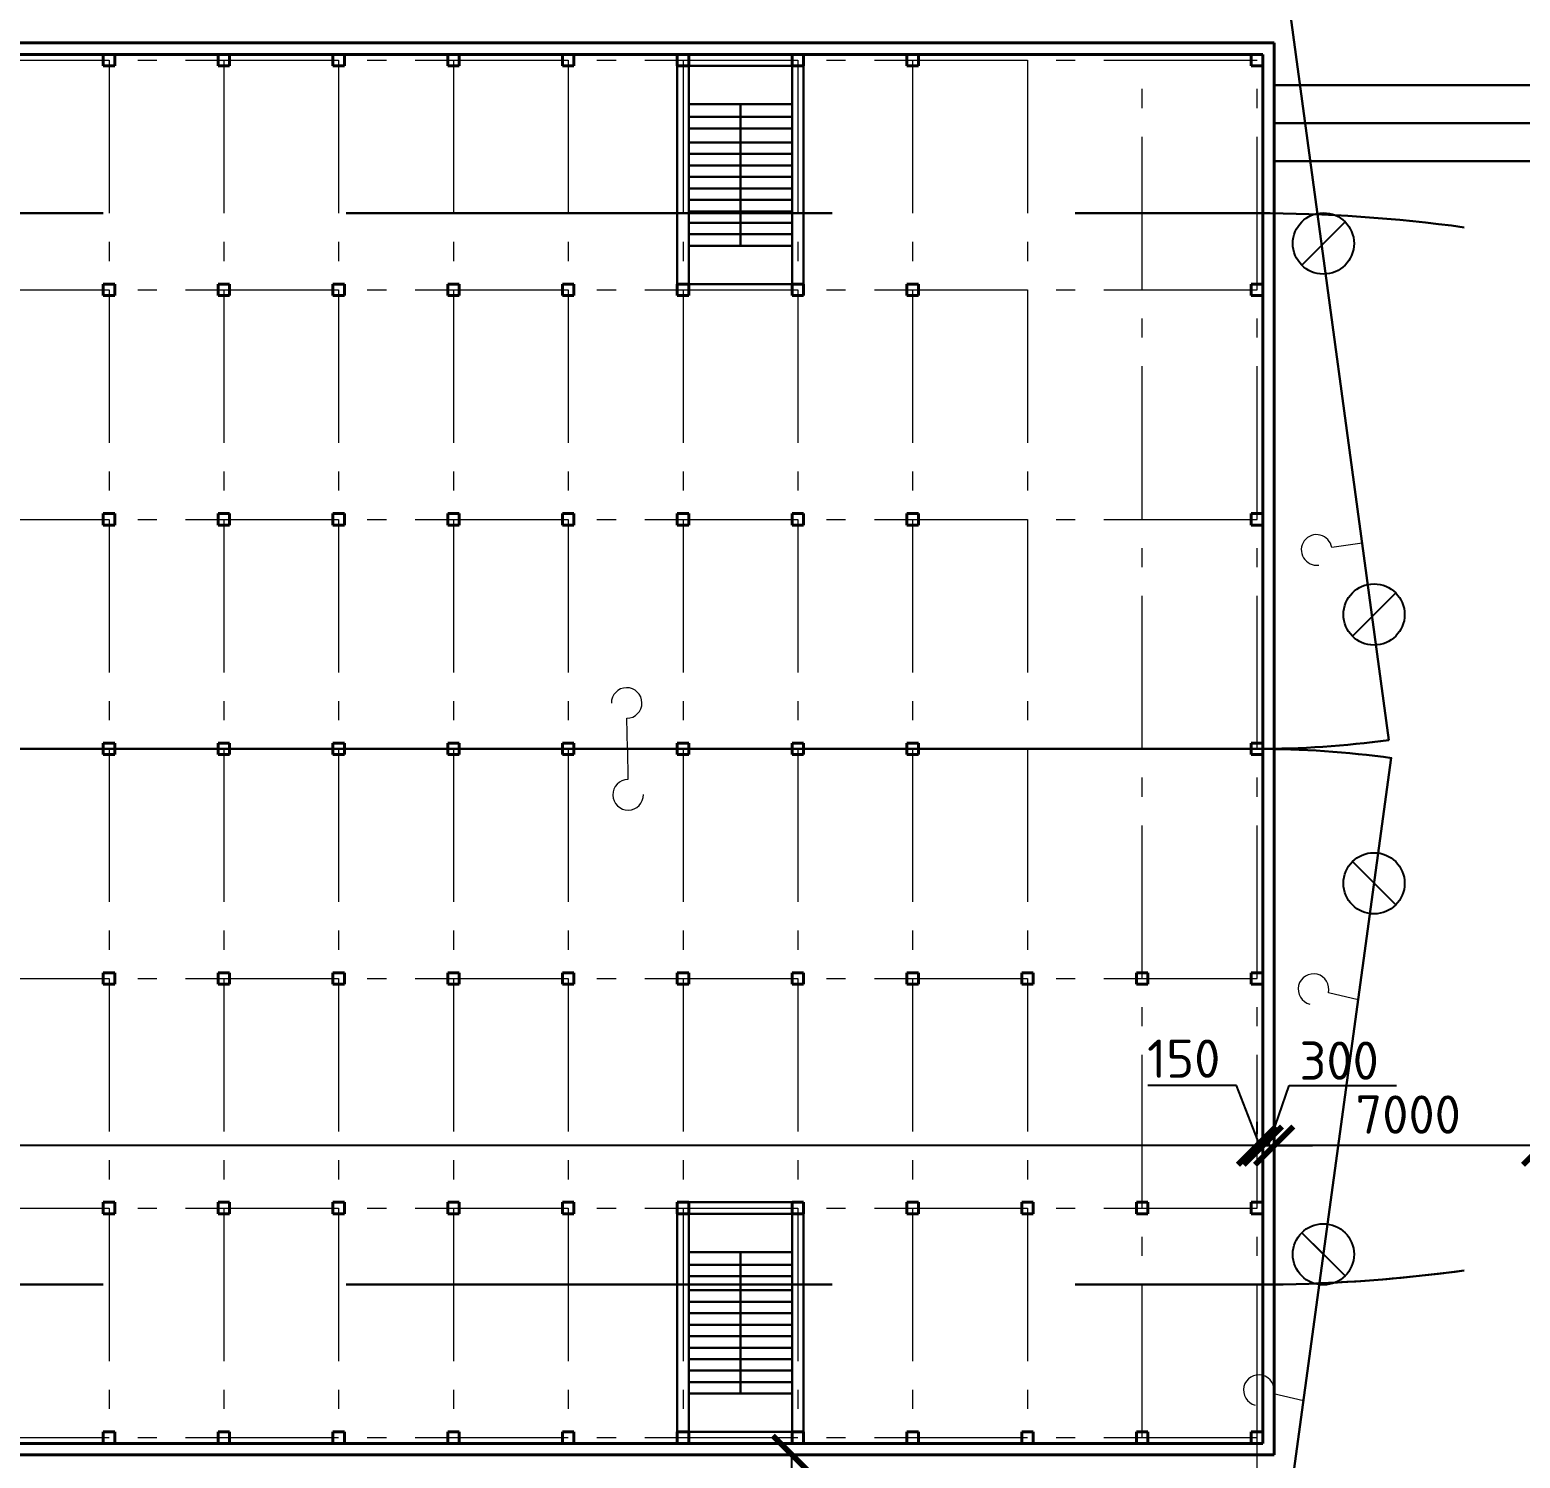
# Model space of a CAD drawing. Header units: millimetres. Extents: x -782 to 10910, y 3841 to 13237.
# Drawn here: x 7247.3 to 7325.2, y 7395 to 7469.6 of the extents above; entities that cross this region are included whole.
import ezdxf

# ---------------------------------------------------------------- set-up
doc = ezdxf.new("R2010")
doc.units = ezdxf.units.MM
for name, pattern in [('CENTER2', [28.575, 19.05, -3.175, 3.175, -3.175]), ('GOST2.303 6', [12, 8, -1.5, 1, -1.5]), ('штриховая2', [9.525, 6.35, -3.175])]:
    doc.linetypes.add(name, pattern=pattern)
doc.styles.add('2.5', font='isocpeur.ttf', dxfattribs={"height": 2})
doc.dimstyles.new('М500 стройгенп', dxfattribs={"dimtxt": 2, "dimasz": 2, "dimexe": 1.25, "dimexo": 0.625, "dimtad": 1, "dimlfac": 500, "dimtxsty": '2.5', "dimblk": 'ARCHTICK', "dimcen": 2.5, "dimadec": 0, "dimazin": 0, "dimtfac": 1, "dimtmove": 0, "dimatfit": 3, "dimfxl": 1, "dimarcsym": 0})
pattern_1 = [(50, (7700.4316, 2863.231), (4.5546167, -0.398477), [0.47625, -5.23875]), (355, (7700.4316, 2863.231), (-0.8810855, 4.776421), [0.381, -4.1910146]), (100.45144, (7700.811, 2863.198), (3.673531, 4.377944), [0.40475, -4.452256]), (46.1842, (7700.4316, 2864.501), (6.776976, -1.051058), [0.714375, -7.858125]), (96.63556, (7700.9964, 2864.4134), (5.935103, 6.185653), [0.607126, -6.67839]), (351.18415, (7700.4316, 2864.501), (5.935103, 6.185653), [0.571499, -6.286493]), (21, (7701.0666, 2864.1835), (3.7903598, -2.55663), [0.47625, -5.23875]), (326, (7701.0666, 2864.1835), (1.5450507, 4.604699), [0.381, -4.191]), (71.45144, (7701.3825, 2863.9704), (5.3354105, 2.0480692), [0.40475, -4.4522484]), (37.5, (7700.4316, 2863.231), (0.0772151, 2.11387597), [0, -4.1402, 0, -4.2545, 0, -4.206875]), (7.5, (7700.4316, 2863.231), (1.6704916, 2.5045144), [0, -2.4257, 0, -4.04495, 0, -1.603375]), (327.5, (7699.0156, 2863.231), (3.3897649, -0.1432186), [0, -1.5875, 0, -4.953, 0, -6.57225]), (317.5, (7698.3806, 2863.231), (3.7032295, 0.6356623), [0, -2.06375, 0, -3.2893, 0, -4.66725])]

# ---------------------------------------------------------------- blocks, each defined once
blk = doc.blocks.new('_ArchTick')
at = {"color": 0, "linetype": 'ByBlock', "const_width": 0.15}
blk.add_lwpolyline([(-0.5, -0.5), (0.5, 0.5)], dxfattribs=at)
blk = doc.blocks.new('*D297')
at = {"color": 0, "lineweight": -2, "transparency": 16777216}
for p, q in [((7312.386, 7411.925), (7312.386, 7412.55)), ((7326.386, 7411.925), (7326.386, 7412.55)), ((7326.386, 7411.3), (7312.386, 7411.3))]:
    blk.add_line(p, q, dxfattribs=at)
at = {"layer": 'Defpoints', "color": 0, "lineweight": 25, "transparency": 16777216}
for p in [(7312.386, 7411.3), (7312.386, 7411.3), (7326.386, 7411.3)]:
    blk.add_point(p, dxfattribs=at)
at = {"color": 0, "lineweight": -2, "transparency": 16777216, "xscale": 2, "yscale": 2, "zscale": 2, "rotation": 180}
blk.add_blockref('_ArchTick', (7312.386, 7411.3), dxfattribs=at)
at = {"color": 0, "lineweight": -2, "transparency": 16777216, "xscale": 2, "yscale": 2, "zscale": 2}
blk.add_blockref('_ArchTick', (7326.386, 7411.3), dxfattribs=at)
at = {"color": 0, "lineweight": 20, "transparency": 16777216, "insert": (7319.386, 7412.925), "char_height": 2, "attachment_point": 5, "style": '2.5'}
blk.add_mtext('7000', dxfattribs=at)
blk = doc.blocks.new('*D298')
at = {"color": 0, "lineweight": -2, "transparency": 16777216}
for p, q in [((7111.486, 7411.925), (7111.486, 7412.55)), ((7311.486, 7411.925), (7311.486, 7412.55)), ((7311.486, 7411.3), (7111.486, 7411.3))]:
    blk.add_line(p, q, dxfattribs=at)
at = {"layer": 'Defpoints', "color": 0, "lineweight": 25, "transparency": 16777216}
for p in [(7111.486, 7411.3), (7111.486, 7411.3), (7311.486, 7411.3)]:
    blk.add_point(p, dxfattribs=at)
at = {"color": 0, "lineweight": -2, "transparency": 16777216, "xscale": 2, "yscale": 2, "zscale": 2, "rotation": 180}
blk.add_blockref('_ArchTick', (7111.486, 7411.3), dxfattribs=at)
at = {"color": 0, "lineweight": -2, "transparency": 16777216, "xscale": 2, "yscale": 2, "zscale": 2}
blk.add_blockref('_ArchTick', (7311.486, 7411.3), dxfattribs=at)
at = {"color": 0, "lineweight": 20, "transparency": 16777216, "insert": (7211.486, 7412.925), "char_height": 2, "attachment_point": 5, "style": '2.5'}
blk.add_mtext('100000', dxfattribs=at)
blk = doc.blocks.new('*D324')
at = {"color": 0, "lineweight": -2, "transparency": 16777216}
for p, q in [((7287.094, 7395.138), (7285.93, 7395.138)), ((7287.18, 7380.038), (7287.18, 7395.138)), ((7287.094, 7380.038), (7285.93, 7380.038))]:
    blk.add_line(p, q, dxfattribs=at)
at = {"layer": 'Defpoints', "color": 0, "lineweight": 25, "transparency": 16777216}
for p in [(7287.18, 7395.138), (7287.719, 7395.138), (7287.719, 7380.038)]:
    blk.add_point(p, dxfattribs=at)
at = {"color": 0, "lineweight": -2, "transparency": 16777216, "xscale": 2, "yscale": 2, "zscale": 2}
for p, rotation in [((7287.18, 7395.138), 90), ((7287.18, 7380.038), 270)]:
    blk.add_blockref('_ArchTick', p, dxfattribs=dict(at, rotation=rotation))
at = {"color": 0, "lineweight": 20, "transparency": 16777216, "insert": (7285.555, 7387.588), "char_height": 2, "attachment_point": 5, "rotation": 90, "style": '2.5'}
blk.add_mtext('7500', dxfattribs=at)
blk = doc.blocks.new('*D347')
at = {"color": 0, "lineweight": -2, "transparency": 16777216}
for p, q in [((7311.486, 7411.914), (7311.486, 7412.55)), ((7311.786, 7411.914), (7311.786, 7412.55)), ((7311.486, 7411.3), (7309.486, 7411.3)), ((7311.786, 7411.3), (7311.486, 7411.3)), ((7311.786, 7411.3), (7313.786, 7411.3))]:
    blk.add_line(p, q, dxfattribs=at)
at = {"layer": 'Defpoints', "color": 0, "lineweight": 25, "transparency": 16777216}
for p in [(7311.486, 7411.3), (7311.486, 7411.289), (7311.786, 7411.289)]:
    blk.add_point(p, dxfattribs=at)
at = {"color": 0, "lineweight": -2, "transparency": 16777216, "xscale": 2, "yscale": 2, "zscale": 2}
blk.add_blockref('_ArchTick', (7311.486, 7411.3), dxfattribs=at)
at = {"color": 0, "lineweight": -2, "transparency": 16777216, "xscale": 2, "yscale": 2, "zscale": 2, "rotation": 180}
blk.add_blockref('_ArchTick', (7311.786, 7411.3), dxfattribs=at)
at = {"color": 0, "lineweight": 25, "transparency": 16777216, "insert": (7307.655, 7415.848), "char_height": 2, "attachment_point": 5, "style": '2.5'}
blk.add_mtext('150', dxfattribs=at)
blk = doc.blocks.new('*D273')
at = {"color": 0, "lineweight": -2, "transparency": 16777216}
for p, q in [((7311.786, 7411.914), (7311.786, 7412.55)), ((7312.381, 7411.92), (7312.381, 7412.55)), ((7311.786, 7411.3), (7309.786, 7411.3)), ((7312.381, 7411.3), (7311.786, 7411.3)), ((7312.381, 7411.3), (7314.381, 7411.3))]:
    blk.add_line(p, q, dxfattribs=at)
at = {"layer": 'Defpoints', "color": 0, "lineweight": 25, "transparency": 16777216}
for p in [(7311.786, 7411.3), (7311.786, 7411.289), (7312.381, 7411.295)]:
    blk.add_point(p, dxfattribs=at)
at = {"color": 0, "lineweight": -2, "transparency": 16777216, "xscale": 2, "yscale": 2, "zscale": 2}
blk.add_blockref('_ArchTick', (7311.786, 7411.3), dxfattribs=at)
at = {"color": 0, "lineweight": -2, "transparency": 16777216, "xscale": 2, "yscale": 2, "zscale": 2, "rotation": 180}
blk.add_blockref('_ArchTick', (7312.381, 7411.3), dxfattribs=at)
at = {"color": 0, "lineweight": 25, "transparency": 16777216, "insert": (7315.78, 7415.744), "char_height": 2, "attachment_point": 5, "style": '2.5'}
blk.add_mtext('300', dxfattribs=at)

msp = doc.modelspace()

# ---------------------------------------------------------------- hatches: boundary and pattern name
at = {"lineweight": 25}
h = msp.add_hatch(dxfattribs=at)
h.set_pattern_fill('ANSI31', color=256)
h.set_pattern_definition([(45, (7700.4316, 2863.231), (-2.245064, 2.245064), [])])
h.paths.add_polyline_path([(7332.239982, 7327.038405), (7326.703297, 7327.038405), (7326.703297, 7320.038405), (7331.283022, 7320.038405)])
h.paths.add_polyline_path([(7304.592886, 7329.623728), (7304.906338, 7331.922209, -0.033531004), (7302.485539, 7334.038405), (7120.485539, 7334.038405, -0.033546474), (7118.063561, 7331.921309), (7118.37767, 7329.623657, -0.454591532), (7120.194385, 7328.038405), (7302.776693, 7328.038405, -0.454492205)])
h.paths.add_polyline_path([(7330.682975, 7548.284564), (7329.603499, 7548.391863, -0.097320235), (7321.432748, 7544.044975), (7091.688062, 7544.038439), (7090.592876, 7536.027341, -0.071737884), (7097.369484, 7537.038124), (7103.514977, 7537.067842, -0.164269753), (7118.063561, 7532.1555), (7118.37767, 7534.453152, -0.374956444), (7116.994391, 7536.038405, -1), (7120.194385, 7536.038405), (7302.776693, 7536.038405, -1), (7305.976688, 7536.038405, -0.381458001), (7304.557288, 7534.448632), (7304.875257, 7532.10143, -0.164703998), (7319.456102, 7537.038405), (7332.206459, 7537.038405)])
h.paths.add_polyline_path([(7096.734983, 7538.165963, -1), (7097.054983, 7538.165963, -1)], flags=16)
h.paths.add_polyline_path([(7304.557288, 7534.448632, -0.447745786), (7302.776693, 7536.038405), (7120.194385, 7536.038405, -0.454591532), (7118.37767, 7534.453152), (7118.063561, 7532.1555, -0.033546474), (7120.485539, 7530.038405), (7302.515459, 7530.038835, -0.032682346), (7304.875257, 7532.10143)])
h.paths.add_polyline_path([(7232.360334, 7535.440804), (7232.360334, 7542.040804), (7227.560334, 7542.040804), (7227.560334, 7535.440804)], flags=24)
h.paths.add_polyline_path([(7232.360334, 7528.092303), (7232.360334, 7534.692303), (7227.560334, 7534.692303), (7227.560334, 7528.092303)], flags=9)
h.paths.add_polyline_path([(7132.422693, 7528.363405), (7138.622693, 7528.363405), (7138.622693, 7533.163405), (7132.422693, 7533.163405)], flags=9)
at = {"lineweight": 20}
h = msp.add_hatch(dxfattribs=at)
h.set_pattern_fill('AR-CONC', color=256, scale=0.025)
h.set_pattern_definition(pattern_1)
h.paths.add_polyline_path([(7384.078177, 7327.038405), (7332.239982, 7327.038405), (7331.283022, 7320.038405), (7384.078177, 7320.038405)])
edge = h.paths.add_edge_path()
edge.add_line((7332.239982, 7327.038405), (7313.394499, 7327.038405))
edge.add_arc((7313.394499, 7339.038791), 12.000386, 223.86662461, 270, ccw=False)
edge.add_line((7304.742762, 7330.722739), (7304.592886, 7329.623728))
edge.add_arc((7304.376691, 7328.038405), 1.599997, 0, 82.23429528, ccw=False)
edge.add_arc((7304.376691, 7328.038405), 1.599997, -180, 0, ccw=False)
edge.add_line((7302.776693, 7328.038405), (7120.194385, 7328.038405))
edge.add_arc((7118.594388, 7328.038405), 1.599997, -180, 0, ccw=False)
edge.add_arc((7118.594388, 7328.038405), 1.599997, 97.78457087, 180, ccw=False)
edge.add_line((7118.37767, 7329.623657), (7118.227528, 7330.721919))
edge.add_arc((7109.57658, 7339.038791), 12.000386, 270, 316.12794469, ccw=False)
edge.add_line((7109.57658, 7327.038405), (7090.731097, 7327.038405))
edge.add_line((7090.731097, 7327.038405), (7091.688057, 7320.038405))
edge.add_line((7091.688057, 7320.038405), (7331.283022, 7320.038405))
edge.add_line((7331.283022, 7320.038405), (7332.239982, 7327.038405))
edge = h.paths.add_edge_path()
edge.add_arc((7313.394499, 7339.038791), 12.000386, 204.62550124, 223.86662461, ccw=False)
edge.add_line((7302.485539, 7334.038405), (7209.73779, 7334.038405))
edge.add_arc((7208.603897, 7334.431193), 1.199998, 199.10645728, 340.89354272, ccw=False)
edge.add_line((7207.470005, 7334.038405), (7120.485539, 7334.038405))
edge.add_arc((7109.57658, 7339.038791), 12.000386, 316.12794469, 335.37449876, ccw=False)
edge.add_line((7118.227528, 7330.721919), (7118.37767, 7329.623657))
edge.add_arc((7118.594388, 7328.038405), 1.599997, 0, 97.78457087, ccw=False)
edge.add_line((7120.194385, 7328.038405), (7302.776693, 7328.038405))
edge.add_arc((7304.376691, 7328.038405), 1.599997, 82.23429528, 180, ccw=False)
edge.add_line((7304.592886, 7329.623728), (7304.742762, 7330.722739))
edge = h.paths.add_edge_path()
edge.add_line((7331.25819, 7544.038405), (7091.688057, 7544.038405))
edge.add_line((7091.688057, 7544.038405), (7090.731097, 7537.038405))
edge.add_line((7090.731097, 7537.038405), (7109.57658, 7537.038405))
edge.add_arc((7109.57658, 7525.038018), 12.000386, 43.87205531, 90, ccw=False)
edge.add_line((7118.227528, 7533.35489), (7118.37767, 7534.453152))
edge.add_arc((7118.594388, 7536.038405), 1.599997, 180, 262.21542913, ccw=False)
edge.add_arc((7118.594388, 7536.038405), 1.599997, 0, 180, ccw=False)
edge.add_line((7120.194385, 7536.038405), (7302.776693, 7536.038405))
edge.add_arc((7304.376691, 7536.038405), 1.599997, 0, 180, ccw=False)
edge.add_arc((7304.376691, 7536.038405), 1.599997, -83.51900907, 0, ccw=False)
edge.add_line((7304.557288, 7534.448632), (7304.875257, 7532.10143))
edge.add_arc((7364.317017, 7439.347623), 110.1662, 117.53133097, 122.65399107, ccw=False)
edge.add_line((7313.394499, 7537.038405), (7332.206459, 7537.038405))
edge.add_line((7332.206459, 7537.038405), (7331.25819, 7544.038405))
edge = h.paths.add_edge_path()
edge.add_line((7091.688057, 7544.038405), (7082.437162, 7544.038405))
edge.add_line((7082.437162, 7544.038405), (7082.441275, 7536.645836))
edge.add_arc((7085.485539, 7525.038405), 12, 90, 104.69589657, ccw=False)
edge.add_line((7085.485539, 7537.038405), (7090.731097, 7537.038405))
edge.add_line((7090.731097, 7537.038405), (7091.688057, 7544.038405))
edge = h.paths.add_edge_path()
edge.add_line((7304.875257, 7532.10143), (7304.557288, 7534.448632))
edge.add_arc((7304.376691, 7536.038405), 1.599997, 180, 276.48099093, ccw=False)
edge.add_line((7302.776693, 7536.038405), (7120.194385, 7536.038405))
edge.add_arc((7118.594388, 7536.038405), 1.599997, -97.78457087, 0, ccw=False)
edge.add_line((7118.37767, 7534.453152), (7118.227528, 7533.35489))
edge.add_arc((7109.57658, 7525.038018), 12.000386, 24.62550124, 43.87205531, ccw=False)
edge.add_line((7120.485539, 7530.038405), (7205.095409, 7530.038405))
edge.add_arc((7205.681386, 7528.991206), 1.199998, 60.7700888, 119.2299112, ccw=False)
edge.add_line((7206.267363, 7530.038405), (7302.485539, 7530.038405))
edge.add_arc((7304.625807, 7529.974798), 2.141212, 83.30987815, 178.29773268, ccw=False)
h.paths.add_polyline_path([(7206.43408, 7529.323169), (7209.674074, 7529.323169), (7209.674074, 7530.038405), (7206.43408, 7530.038405)])
h.paths.add_polyline_path([(7332.206459, 7537.038405), (7384.078177, 7537.038405), (7384.078177, 7544.038405), (7331.25819, 7544.038405)])
edge = h.paths.add_edge_path()
edge.add_arc((7090.485539, 7520.038405), 24, 109.59180627, 180)
edge.add_line((7066.485539, 7520.038405), (7066.485539, 7344.038405))
edge.add_arc((7090.485539, 7344.038405), 24, 180, 270)
edge.add_line((7090.485539, 7320.038405), (7091.688057, 7320.038405))
edge.add_line((7091.688057, 7320.038405), (7090.731097, 7327.038405))
edge.add_line((7090.731097, 7327.038405), (7085.485539, 7327.038405))
edge.add_arc((7062.514977, 7316.067842), 25.455844, 25.52877937, 64.47122063)
edge.add_line((7073.485539, 7339.038405), (7073.485539, 7525.038405))
edge.add_arc((7085.485539, 7525.038405), 12, 104.69589657, 180, ccw=False)
edge.add_line((7082.441275, 7536.645836), (7082.437935, 7542.648935))
at = {"lineweight": 25}
h = msp.add_hatch(dxfattribs=at)
h.set_pattern_fill('AR-CONC', color=256, scale=0.025)
h.set_pattern_definition(pattern_1)
h.paths.add_polyline_path([(7116.994391, 7328.038405, -0.374956444), (7118.37767, 7329.623657), (7118.227528, 7330.721919, -0.204033738), (7109.57658, 7327.038405), (7097.485539, 7327.038405, -0.072953131), (7090.592876, 7328.049468), (7091.688057, 7320.038405), (7325.203297, 7320.038405), (7325.203297, 7327.038405), (7313.394499, 7327.038405, -0.077886135), (7309.723201, 7327.613781), (7305.971666, 7327.911731, -0.96113778), (7302.776693, 7328.038405), (7120.194385, 7328.038405, -1)])
h.paths.add_polyline_path([(7066.91693, 7412.104554), (7073.51693, 7412.104554), (7073.51693, 7416.904554), (7066.91693, 7416.904554)], flags=24)
h.paths.add_polyline_path([(7068.410539, 7342.937114), (7075.010539, 7342.937114), (7075.010539, 7347.737114), (7068.410539, 7347.737114)], flags=24)
h.paths.add_polyline_path([(7066.298578, 7464.074933), (7069.988572, 7464.074933), (7069.988572, 7468.394926), (7066.298578, 7468.394926)], flags=9)
h.paths.add_polyline_path([(7232.360334, 7321.136005), (7232.360334, 7327.736005), (7227.560334, 7327.736005), (7227.560334, 7321.136005)], flags=24)
edge = h.paths.add_edge_path()
edge.add_arc((7090.485539, 7520.038405), 24, 109.59160183, 180)
edge.add_line((7066.485539, 7520.038405), (7066.485539, 7344.038405))
edge.add_arc((7090.485539, 7344.038405), 24, 180, 270)
edge.add_line((7090.485539, 7320.038405), (7091.688057, 7320.038405))
edge.add_line((7091.688057, 7320.038405), (7090.731097, 7327.038405))
edge.add_line((7090.731097, 7327.038405), (7090.592876, 7328.049468))
edge.add_arc((7097.485539, 7351.038405), 24, 180, 253.30994122, ccw=False)
edge.add_line((7073.485539, 7351.038405), (7073.485539, 7525.038405))
edge.add_arc((7085.485539, 7525.038405), 12, 104.69537151, 180, ccw=False)
edge.add_line((7082.441382, 7536.645864), (7082.438016, 7542.648963))
at = {"lineweight": 20}
h = msp.add_hatch(dxfattribs=at)
h.set_pattern_fill('ANSI31', color=256, angle=90)
h.set_pattern_definition([(135, (4875.7906, 4237.0282), (-2.245064, -2.245064), [])])
h.paths.add_polyline_path([(7120.485539, 7334.038405, -0.084176912), (7118.227528, 7330.721919), (7118.37767, 7329.623657, -0.454591532), (7120.194385, 7328.038405), (7302.776693, 7328.038405, -0.454492205), (7304.592886, 7329.623728), (7304.742762, 7330.722739, -0.084153049), (7302.485539, 7334.038405), (7209.73779, 7334.038405, -0.71189231), (7207.470005, 7334.038405)])
h.paths.add_polyline_path([(7120.194385, 7536.038405, -0.454591532), (7118.37767, 7534.453152), (7118.227528, 7533.35489, -0.084176912), (7120.485539, 7530.038405), (7205.095409, 7530.038405, -0.260759243), (7206.267363, 7530.038405), (7302.485539, 7530.038405, -0.083164554), (7304.710176, 7533.320035), (7304.557288, 7534.448632, -0.447745786), (7302.776693, 7536.038405)])
h.paths.add_polyline_path([(7206.436463, 7529.383558), (7211.836463, 7529.383558), (7211.836463, 7534.183558), (7206.436463, 7534.183558)], flags=9)
h.paths.add_polyline_path([(7340.141114, 7528.737472), (7345.141114, 7528.737472), (7345.141114, 7533.537472), (7340.141114, 7533.537472)], flags=9)

# ---------------------------------------------------------------- linework, layer by layer
at = {"lineweight": 30}
for p, q in [((7304.341926, 7536.038405), (7318.368517, 7432.49595)), ((7281.785539, 7468.338405), (7287.185539, 7468.338405)), ((7281.185539, 7467.738405), (7281.185539, 7456.338405)), ((7281.785539, 7456.338405), (7281.785539, 7467.738405)), ((7281.785539, 7467.738405), (7281.785539, 7465.738405)), ((7281.785539, 7467.738405), (7287.185539, 7467.738405)), ((7287.185539, 7467.738405), (7287.185539, 7456.338405)), ((7287.785539, 7456.338405), (7287.785539, 7467.738405)), ((7281.785539, 7465.738405), (7287.185539, 7465.738405)), ((7284.485539, 7458.338405), (7284.485539, 7465.738405)), ((7281.785539, 7465.077088), (7287.185539, 7465.077088)), ((7281.785539, 7464.477088), (7287.185539, 7464.477088)), ((7281.785539, 7463.738405), (7287.185539, 7463.738405)), ((7281.785539, 7463.138405), (7287.185539, 7463.138405)), ((7281.785539, 7462.538405), (7287.185539, 7462.538405)), ((7281.785539, 7461.938405), (7287.185539, 7461.938405)), ((7281.785539, 7461.338405), (7287.185539, 7461.338405)), ((7281.785539, 7460.738405), (7287.185539, 7460.738405)), ((7281.785539, 7460.138405), (7287.185539, 7460.138405)), ((7281.785539, 7459.538405), (7287.185539, 7459.538405)), ((7281.785539, 7458.938405), (7287.185539, 7458.938405)), ((7281.785539, 7456.338405), (7281.785539, 7458.338405)), ((7281.785539, 7458.338405), (7287.185539, 7458.338405)), ((7287.185539, 7456.338405), (7281.785539, 7456.338405)), ((7304.376691, 7328.038405), (7318.494787, 7431.56384)), ((7281.785539, 7408.338405), (7287.185539, 7408.338405)), ((7281.185539, 7407.738405), (7281.185539, 7396.338405)), ((7281.785539, 7396.338405), (7281.785539, 7407.738405)), ((7281.785539, 7407.738405), (7281.785539, 7405.738405)), ((7281.785539, 7407.738405), (7287.185539, 7407.738405)), ((7287.185539, 7407.738405), (7287.185539, 7396.338405)), ((7287.785539, 7396.338405), (7287.785539, 7407.738405)), ((7281.785539, 7405.738405), (7287.185539, 7405.738405)), ((7284.485539, 7398.338405), (7284.485539, 7405.738405)), ((7281.785539, 7405.077088), (7287.185539, 7405.077088)), ((7281.785539, 7404.477088), (7287.185539, 7404.477088)), ((7281.785539, 7403.738405), (7287.185539, 7403.738405)), ((7281.785539, 7403.138405), (7287.185539, 7403.138405)), ((7281.785539, 7402.538405), (7287.185539, 7402.538405)), ((7281.785539, 7401.938405), (7287.185539, 7401.938405)), ((7281.785539, 7401.338405), (7287.185539, 7401.338405)), ((7281.785539, 7400.738405), (7287.185539, 7400.738405)), ((7281.785539, 7400.138405), (7287.185539, 7400.138405)), ((7281.785539, 7399.538405), (7287.185539, 7399.538405)), ((7281.785539, 7398.938405), (7287.185539, 7398.938405)), ((7281.785539, 7396.338405), (7281.785539, 7398.338405)), ((7281.785539, 7398.338405), (7287.185539, 7398.338405)), ((7287.185539, 7396.338405), (7281.785539, 7396.338405))]:
    msp.add_line(p, q, dxfattribs=at)
at = {"lineweight": 40}
for p, q in [((7312.385539, 7468.938405), (7111.185539, 7468.938405)), ((7312.385539, 7468.338405), (7312.385539, 7468.938405)), ((7311.785539, 7468.338405), (7111.185539, 7468.338405)), ((7251.785539, 7468.338405), (7251.185539, 7468.338405)), ((7251.185539, 7468.338405), (7251.185539, 7467.738405)), ((7251.785539, 7467.738405), (7251.785539, 7468.338405)), ((7257.785539, 7468.338405), (7257.185539, 7468.338405)), ((7257.185539, 7468.338405), (7257.185539, 7467.738405)), ((7257.785539, 7467.738405), (7257.785539, 7468.338405)), ((7263.785539, 7468.338405), (7263.185539, 7468.338405)), ((7263.185539, 7468.338405), (7263.185539, 7467.738405)), ((7263.785539, 7467.738405), (7263.785539, 7468.338405)), ((7269.785539, 7468.338405), (7269.185539, 7468.338405)), ((7269.185539, 7468.338405), (7269.185539, 7467.738405)), ((7269.785539, 7467.738405), (7269.785539, 7468.338405)), ((7275.785539, 7468.338405), (7275.185539, 7468.338405)), ((7275.185539, 7468.338405), (7275.185539, 7467.738405)), ((7275.785539, 7467.738405), (7275.785539, 7468.338405)), ((7281.785539, 7468.338405), (7281.185539, 7468.338405)), ((7281.185539, 7468.338405), (7281.185539, 7467.738405)), ((7281.785539, 7467.738405), (7281.785539, 7468.338405)), ((7287.785539, 7468.338405), (7287.185539, 7468.338405)), ((7287.185539, 7468.338405), (7287.185539, 7467.738405)), ((7287.785539, 7467.738405), (7287.785539, 7468.338405)), ((7293.785539, 7468.338405), (7293.185539, 7468.338405)), ((7293.185539, 7468.338405), (7293.185539, 7467.738405)), ((7293.785539, 7467.738405), (7293.785539, 7468.338405)), ((7311.785539, 7468.338405), (7311.185539, 7468.338405)), ((7311.185539, 7468.338405), (7311.185539, 7467.738405)), ((7311.785539, 7467.738405), (7311.785539, 7468.338405)), ((7311.785539, 7395.738405), (7311.785539, 7468.338405)), ((7312.385539, 7395.138405), (7312.385539, 7468.338405)), ((7251.185539, 7467.738405), (7251.785539, 7467.738405)), ((7257.185539, 7467.738405), (7257.785539, 7467.738405)), ((7263.185539, 7467.738405), (7263.785539, 7467.738405)), ((7269.185539, 7467.738405), (7269.785539, 7467.738405)), ((7275.185539, 7467.738405), (7275.785539, 7467.738405)), ((7281.185539, 7467.738405), (7281.785539, 7467.738405)), ((7287.185539, 7467.738405), (7287.785539, 7467.738405)), ((7293.185539, 7467.738405), (7293.785539, 7467.738405)), ((7311.185539, 7467.738405), (7311.785539, 7467.738405)), ((7251.785539, 7456.338405), (7251.185539, 7456.338405)), ((7251.185539, 7456.338405), (7251.185539, 7455.738405)), ((7251.785539, 7455.738405), (7251.785539, 7456.338405)), ((7257.785539, 7456.338405), (7257.185539, 7456.338405)), ((7257.185539, 7456.338405), (7257.185539, 7455.738405)), ((7257.785539, 7455.738405), (7257.785539, 7456.338405)), ((7263.785539, 7456.338405), (7263.185539, 7456.338405)), ((7263.185539, 7456.338405), (7263.185539, 7455.738405)), ((7263.785539, 7455.738405), (7263.785539, 7456.338405)), ((7269.785539, 7456.338405), (7269.185539, 7456.338405)), ((7269.185539, 7456.338405), (7269.185539, 7455.738405)), ((7269.785539, 7455.738405), (7269.785539, 7456.338405)), ((7275.785539, 7456.338405), (7275.185539, 7456.338405)), ((7275.185539, 7456.338405), (7275.185539, 7455.738405)), ((7275.785539, 7455.738405), (7275.785539, 7456.338405)), ((7281.785539, 7456.338405), (7281.185539, 7456.338405)), ((7281.185539, 7456.338405), (7281.185539, 7455.738405)), ((7281.785539, 7455.738405), (7281.785539, 7456.338405)), ((7287.785539, 7456.338405), (7287.185539, 7456.338405)), ((7287.185539, 7456.338405), (7287.185539, 7455.738405)), ((7287.785539, 7455.738405), (7287.785539, 7456.338405)), ((7293.785539, 7456.338405), (7293.185539, 7456.338405)), ((7293.185539, 7456.338405), (7293.185539, 7455.738405)), ((7293.785539, 7455.738405), (7293.785539, 7456.338405)), ((7311.785539, 7456.338405), (7311.185539, 7456.338405)), ((7311.185539, 7456.338405), (7311.185539, 7455.738405)), ((7311.785539, 7455.738405), (7311.785539, 7456.338405)), ((7251.185539, 7455.738405), (7251.785539, 7455.738405)), ((7257.185539, 7455.738405), (7257.785539, 7455.738405)), ((7263.185539, 7455.738405), (7263.785539, 7455.738405)), ((7269.185539, 7455.738405), (7269.785539, 7455.738405)), ((7275.185539, 7455.738405), (7275.785539, 7455.738405)), ((7281.185539, 7455.738405), (7281.785539, 7455.738405)), ((7287.185539, 7455.738405), (7287.785539, 7455.738405)), ((7293.185539, 7455.738405), (7293.785539, 7455.738405)), ((7311.185539, 7455.738405), (7311.785539, 7455.738405)), ((7251.785539, 7444.338405), (7251.185539, 7444.338405)), ((7251.185539, 7444.338405), (7251.185539, 7443.738405)), ((7251.785539, 7443.738405), (7251.785539, 7444.338405)), ((7257.785539, 7444.338405), (7257.185539, 7444.338405)), ((7257.185539, 7444.338405), (7257.185539, 7443.738405)), ((7257.785539, 7443.738405), (7257.785539, 7444.338405)), ((7263.785539, 7444.338405), (7263.185539, 7444.338405)), ((7263.185539, 7444.338405), (7263.185539, 7443.738405)), ((7263.785539, 7443.738405), (7263.785539, 7444.338405)), ((7269.785539, 7444.338405), (7269.185539, 7444.338405)), ((7269.185539, 7444.338405), (7269.185539, 7443.738405)), ((7269.785539, 7443.738405), (7269.785539, 7444.338405)), ((7275.785539, 7444.338405), (7275.185539, 7444.338405)), ((7275.185539, 7444.338405), (7275.185539, 7443.738405)), ((7275.785539, 7443.738405), (7275.785539, 7444.338405)), ((7281.785539, 7444.338405), (7281.185539, 7444.338405)), ((7281.185539, 7444.338405), (7281.185539, 7443.738405)), ((7281.785539, 7443.738405), (7281.785539, 7444.338405)), ((7287.785539, 7444.338405), (7287.185539, 7444.338405)), ((7287.185539, 7444.338405), (7287.185539, 7443.738405)), ((7287.785539, 7443.738405), (7287.785539, 7444.338405)), ((7293.785539, 7444.338405), (7293.185539, 7444.338405)), ((7293.185539, 7444.338405), (7293.185539, 7443.738405)), ((7293.785539, 7443.738405), (7293.785539, 7444.338405)), ((7311.785539, 7444.338405), (7311.185539, 7444.338405)), ((7311.185539, 7444.338405), (7311.185539, 7443.738405)), ((7311.785539, 7443.738405), (7311.785539, 7444.338405)), ((7251.185539, 7443.738405), (7251.785539, 7443.738405)), ((7257.185539, 7443.738405), (7257.785539, 7443.738405)), ((7263.185539, 7443.738405), (7263.785539, 7443.738405)), ((7269.185539, 7443.738405), (7269.785539, 7443.738405)), ((7275.185539, 7443.738405), (7275.785539, 7443.738405)), ((7281.185539, 7443.738405), (7281.785539, 7443.738405)), ((7287.185539, 7443.738405), (7287.785539, 7443.738405)), ((7293.185539, 7443.738405), (7293.785539, 7443.738405)), ((7311.185539, 7443.738405), (7311.785539, 7443.738405)), ((7251.785539, 7432.338405), (7251.185539, 7432.338405)), ((7251.185539, 7432.338405), (7251.185539, 7431.738405)), ((7251.785539, 7431.738405), (7251.785539, 7432.338405)), ((7257.785539, 7432.338405), (7257.185539, 7432.338405)), ((7257.185539, 7432.338405), (7257.185539, 7431.738405)), ((7257.785539, 7431.738405), (7257.785539, 7432.338405)), ((7263.785539, 7432.338405), (7263.185539, 7432.338405)), ((7263.185539, 7432.338405), (7263.185539, 7431.738405)), ((7263.785539, 7431.738405), (7263.785539, 7432.338405)), ((7269.785539, 7432.338405), (7269.185539, 7432.338405)), ((7269.185539, 7432.338405), (7269.185539, 7431.738405)), ((7269.785539, 7431.738405), (7269.785539, 7432.338405)), ((7275.785539, 7432.338405), (7275.185539, 7432.338405)), ((7275.185539, 7432.338405), (7275.185539, 7431.738405)), ((7275.785539, 7431.738405), (7275.785539, 7432.338405)), ((7281.785539, 7432.338405), (7281.185539, 7432.338405)), ((7281.185539, 7432.338405), (7281.185539, 7431.738405)), ((7281.785539, 7431.738405), (7281.785539, 7432.338405)), ((7287.785539, 7432.338405), (7287.185539, 7432.338405)), ((7287.185539, 7432.338405), (7287.185539, 7431.738405)), ((7287.785539, 7431.738405), (7287.785539, 7432.338405)), ((7293.785539, 7432.338405), (7293.185539, 7432.338405)), ((7293.185539, 7432.338405), (7293.185539, 7431.738405)), ((7293.785539, 7431.738405), (7293.785539, 7432.338405)), ((7311.785539, 7432.338405), (7311.185539, 7432.338405)), ((7311.185539, 7432.338405), (7311.185539, 7431.738405)), ((7311.785539, 7431.738405), (7311.785539, 7432.338405)), ((7251.185539, 7431.738405), (7251.785539, 7431.738405)), ((7257.185539, 7431.738405), (7257.785539, 7431.738405)), ((7263.185539, 7431.738405), (7263.785539, 7431.738405)), ((7269.185539, 7431.738405), (7269.785539, 7431.738405)), ((7275.185539, 7431.738405), (7275.785539, 7431.738405)), ((7281.185539, 7431.738405), (7281.785539, 7431.738405)), ((7287.185539, 7431.738405), (7287.785539, 7431.738405)), ((7293.185539, 7431.738405), (7293.785539, 7431.738405)), ((7311.185539, 7431.738405), (7311.785539, 7431.738405)), ((7251.785539, 7420.338405), (7251.185539, 7420.338405)), ((7251.185539, 7420.338405), (7251.185539, 7419.738405)), ((7251.185539, 7419.738405), (7251.785539, 7419.738405)), ((7251.785539, 7419.738405), (7251.785539, 7420.338405)), ((7257.785539, 7420.338405), (7257.185539, 7420.338405)), ((7257.185539, 7420.338405), (7257.185539, 7419.738405)), ((7257.185539, 7419.738405), (7257.785539, 7419.738405)), ((7257.785539, 7419.738405), (7257.785539, 7420.338405)), ((7263.785539, 7420.338405), (7263.185539, 7420.338405)), ((7263.185539, 7420.338405), (7263.185539, 7419.738405)), ((7263.185539, 7419.738405), (7263.785539, 7419.738405)), ((7263.785539, 7419.738405), (7263.785539, 7420.338405)), ((7269.785539, 7420.338405), (7269.185539, 7420.338405)), ((7269.185539, 7420.338405), (7269.185539, 7419.738405)), ((7269.185539, 7419.738405), (7269.785539, 7419.738405)), ((7269.785539, 7419.738405), (7269.785539, 7420.338405)), ((7275.785539, 7420.338405), (7275.185539, 7420.338405)), ((7275.185539, 7420.338405), (7275.185539, 7419.738405)), ((7275.185539, 7419.738405), (7275.785539, 7419.738405)), ((7275.785539, 7419.738405), (7275.785539, 7420.338405)), ((7281.785539, 7420.338405), (7281.185539, 7420.338405)), ((7281.185539, 7420.338405), (7281.185539, 7419.738405)), ((7281.185539, 7419.738405), (7281.785539, 7419.738405)), ((7281.785539, 7419.738405), (7281.785539, 7420.338405)), ((7287.785539, 7420.338405), (7287.185539, 7420.338405)), ((7287.185539, 7420.338405), (7287.185539, 7419.738405)), ((7287.185539, 7419.738405), (7287.785539, 7419.738405)), ((7287.785539, 7419.738405), (7287.785539, 7420.338405)), ((7293.785539, 7420.338405), (7293.185539, 7420.338405)), ((7293.185539, 7420.338405), (7293.185539, 7419.738405)), ((7293.185539, 7419.738405), (7293.785539, 7419.738405)), ((7293.785539, 7419.738405), (7293.785539, 7420.338405)), ((7299.785539, 7420.338405), (7299.185539, 7420.338405)), ((7299.185539, 7420.338405), (7299.185539, 7419.738405)), ((7299.185539, 7419.738405), (7299.785539, 7419.738405)), ((7299.785539, 7419.738405), (7299.785539, 7420.338405)), ((7305.785539, 7420.338405), (7305.185539, 7420.338405)), ((7305.185539, 7420.338405), (7305.185539, 7419.738405)), ((7305.185539, 7419.738405), (7305.785539, 7419.738405)), ((7305.785539, 7419.738405), (7305.785539, 7420.338405)), ((7311.785539, 7420.338405), (7311.185539, 7420.338405)), ((7311.185539, 7420.338405), (7311.185539, 7419.738405)), ((7311.185539, 7419.738405), (7311.785539, 7419.738405)), ((7311.785539, 7419.738405), (7311.785539, 7420.338405)), ((7251.785539, 7408.338405), (7251.185539, 7408.338405)), ((7251.185539, 7408.338405), (7251.185539, 7407.738405)), ((7251.785539, 7407.738405), (7251.785539, 7408.338405)), ((7257.785539, 7408.338405), (7257.185539, 7408.338405)), ((7257.185539, 7408.338405), (7257.185539, 7407.738405)), ((7257.785539, 7407.738405), (7257.785539, 7408.338405)), ((7263.785539, 7408.338405), (7263.185539, 7408.338405)), ((7263.185539, 7408.338405), (7263.185539, 7407.738405)), ((7263.785539, 7407.738405), (7263.785539, 7408.338405)), ((7269.785539, 7408.338405), (7269.185539, 7408.338405)), ((7269.185539, 7408.338405), (7269.185539, 7407.738405)), ((7269.785539, 7407.738405), (7269.785539, 7408.338405)), ((7275.785539, 7408.338405), (7275.185539, 7408.338405)), ((7275.185539, 7408.338405), (7275.185539, 7407.738405)), ((7275.785539, 7407.738405), (7275.785539, 7408.338405)), ((7281.785539, 7408.338405), (7281.185539, 7408.338405)), ((7281.185539, 7408.338405), (7281.185539, 7407.738405)), ((7281.785539, 7407.738405), (7281.785539, 7408.338405)), ((7287.785539, 7408.338405), (7287.185539, 7408.338405)), ((7287.185539, 7408.338405), (7287.185539, 7407.738405)), ((7287.785539, 7407.738405), (7287.785539, 7408.338405)), ((7293.785539, 7408.338405), (7293.185539, 7408.338405)), ((7293.185539, 7408.338405), (7293.185539, 7407.738405)), ((7293.785539, 7407.738405), (7293.785539, 7408.338405)), ((7299.785539, 7408.338405), (7299.185539, 7408.338405)), ((7299.185539, 7408.338405), (7299.185539, 7407.738405)), ((7299.785539, 7407.738405), (7299.785539, 7408.338405)), ((7305.785539, 7408.338405), (7305.185539, 7408.338405)), ((7305.185539, 7408.338405), (7305.185539, 7407.738405)), ((7305.785539, 7407.738405), (7305.785539, 7408.338405)), ((7311.785539, 7408.338405), (7311.185539, 7408.338405)), ((7311.185539, 7408.338405), (7311.185539, 7407.738405)), ((7311.785539, 7407.738405), (7311.785539, 7408.338405)), ((7251.185539, 7407.738405), (7251.785539, 7407.738405)), ((7257.185539, 7407.738405), (7257.785539, 7407.738405)), ((7263.185539, 7407.738405), (7263.785539, 7407.738405)), ((7269.185539, 7407.738405), (7269.785539, 7407.738405)), ((7275.185539, 7407.738405), (7275.785539, 7407.738405)), ((7281.185539, 7407.738405), (7281.785539, 7407.738405)), ((7287.185539, 7407.738405), (7287.785539, 7407.738405)), ((7293.185539, 7407.738405), (7293.785539, 7407.738405)), ((7299.185539, 7407.738405), (7299.785539, 7407.738405)), ((7305.185539, 7407.738405), (7305.785539, 7407.738405)), ((7311.185539, 7407.738405), (7311.785539, 7407.738405)), ((7251.785539, 7396.338405), (7251.185539, 7396.338405)), ((7251.185539, 7396.338405), (7251.185539, 7395.738405)), ((7251.785539, 7395.738405), (7251.785539, 7396.338405)), ((7257.785539, 7396.338405), (7257.185539, 7396.338405)), ((7257.185539, 7396.338405), (7257.185539, 7395.738405)), ((7257.785539, 7395.738405), (7257.785539, 7396.338405)), ((7263.785539, 7396.338405), (7263.185539, 7396.338405)), ((7263.185539, 7396.338405), (7263.185539, 7395.738405)), ((7263.785539, 7395.738405), (7263.785539, 7396.338405)), ((7269.785539, 7396.338405), (7269.185539, 7396.338405)), ((7269.185539, 7396.338405), (7269.185539, 7395.738405)), ((7269.785539, 7395.738405), (7269.785539, 7396.338405)), ((7275.785539, 7396.338405), (7275.185539, 7396.338405)), ((7275.185539, 7396.338405), (7275.185539, 7395.738405)), ((7275.785539, 7395.738405), (7275.785539, 7396.338405)), ((7281.785539, 7396.338405), (7281.185539, 7396.338405)), ((7281.185539, 7396.338405), (7281.185539, 7395.738405)), ((7281.785539, 7395.738405), (7281.785539, 7396.338405)), ((7287.785539, 7396.338405), (7287.185539, 7396.338405)), ((7287.185539, 7396.338405), (7287.185539, 7395.738405)), ((7287.785539, 7395.738405), (7287.785539, 7396.338405)), ((7293.785539, 7396.338405), (7293.185539, 7396.338405)), ((7293.185539, 7396.338405), (7293.185539, 7395.738405)), ((7293.785539, 7395.738405), (7293.785539, 7396.338405)), ((7299.785539, 7396.338405), (7299.185539, 7396.338405)), ((7299.185539, 7396.338405), (7299.185539, 7395.738405)), ((7299.785539, 7395.738405), (7299.785539, 7396.338405)), ((7305.785539, 7396.338405), (7305.185539, 7396.338405)), ((7305.185539, 7396.338405), (7305.185539, 7395.738405)), ((7305.785539, 7395.738405), (7305.785539, 7396.338405)), ((7311.785539, 7396.338405), (7311.185539, 7396.338405)), ((7311.185539, 7396.338405), (7311.185539, 7395.738405)), ((7311.785539, 7395.738405), (7311.785539, 7396.338405)), ((7111.185539, 7395.738405), (7311.785539, 7395.738405)), ((7251.185539, 7395.738405), (7251.785539, 7395.738405)), ((7257.185539, 7395.738405), (7257.785539, 7395.738405)), ((7263.185539, 7395.738405), (7263.785539, 7395.738405)), ((7269.185539, 7395.738405), (7269.785539, 7395.738405)), ((7275.185539, 7395.738405), (7275.785539, 7395.738405)), ((7281.185539, 7395.738405), (7281.785539, 7395.738405)), ((7287.185539, 7395.738405), (7287.785539, 7395.738405)), ((7293.185539, 7395.738405), (7293.785539, 7395.738405)), ((7299.185539, 7395.738405), (7299.785539, 7395.738405)), ((7305.185539, 7395.738405), (7305.785539, 7395.738405)), ((7311.185539, 7395.738405), (7311.785539, 7395.738405)), ((7110.585539, 7395.138405), (7311.785539, 7395.138405)), ((7311.785539, 7395.138405), (7312.385539, 7395.138405))]:
    msp.add_line(p, q, dxfattribs=at)
at = {"linetype": 'GOST2.303 6', "lineweight": 20}
for p, q in [((7111.485539, 7468.038405), (7311.485539, 7468.038405)), ((7251.485539, 7468.038405), (7251.485539, 7396.038405)), ((7257.485539, 7468.038405), (7257.485539, 7396.038405)), ((7263.485539, 7468.038405), (7263.485539, 7396.038405)), ((7269.485539, 7468.038405), (7269.485539, 7396.038405)), ((7275.485539, 7468.038405), (7275.485539, 7396.038405)), ((7281.485539, 7468.038405), (7281.485539, 7396.038405)), ((7287.485539, 7468.038405), (7287.485539, 7396.038405)), ((7293.485539, 7468.038405), (7293.485539, 7396.038405)), ((7299.485539, 7468.038405), (7299.485539, 7396.038405)), ((7305.485539, 7396.038405), (7305.485539, 7468.038405)), ((7311.485539, 7396.038405), (7311.485539, 7468.038405)), ((7111.485539, 7456.038405), (7311.485539, 7456.038405)), ((7111.485539, 7444.038405), (7311.485539, 7444.038405)), ((7111.485539, 7420.038405), (7311.485539, 7420.038405)), ((7111.485539, 7408.038405), (7311.485539, 7408.038405)), ((7311.485539, 7392.590215), (7311.485539, 7399.355365)), ((7111.485539, 7396.038405), (7311.485539, 7396.038405))]:
    msp.add_line(p, q, dxfattribs=at)
at = {"color": 5, "lineweight": 30}
msp.add_line((7342.78218, 7466.738969), (7312.385539, 7466.738969), dxfattribs=at)
at = {"color": 3, "lineweight": 30}
msp.add_line((7339.439329, 7464.7482), (7312.385539, 7464.7482), dxfattribs=at)
at = {"color": 240, "lineweight": 30, "true_color": 0xed1f24}
msp.add_line((7364.703131, 7462.757431), (7312.385539, 7462.757431), dxfattribs=at)
at = {"linetype": 'штриховая2', "lineweight": 30, "ltscale": 4}
for p, q in [((7111.485539, 7460.038405), (7311.485539, 7460.038405)), ((7111.485539, 7404.038405), (7311.485539, 7404.038405))]:
    msp.add_line(p, q, dxfattribs=at)
at = {"lineweight": 25}
for p, q in [((7316.08795, 7459.589361), (7313.825212, 7457.326624)), ((7314.956581, 7458.457992), (7316.08795, 7459.589361)), ((7281.785539, 7458.338405), (7281.785539, 7458.938405)), ((7318.732922, 7440.194258), (7316.470184, 7437.93152)), ((7317.601553, 7439.062889), (7318.732922, 7440.194258)), ((7317.601553, 7425.01392), (7316.470184, 7426.145289)), ((7316.470184, 7426.145289), (7318.732922, 7423.882551)), ((7310.417571, 7414.447257), (7305.773019, 7414.447257)), ((7311.635539, 7411.299773), (7310.417571, 7414.447257)), ((7312.083201, 7411.299773), (7313.167149, 7414.447257)), ((7313.167149, 7414.447257), (7318.784129, 7414.447257)), ((7314.956581, 7405.618817), (7313.825212, 7406.750186)), ((7313.825212, 7406.750186), (7316.08795, 7404.487448)), ((7281.785539, 7398.338405), (7281.785539, 7398.938405))]:
    msp.add_line(p, q, dxfattribs=at)
at = {"lineweight": 13}
for p, q in [((7316.973713, 7442.792212), (7315.390967, 7442.557885)), ((7278.578415, 7432.038405), (7278.552776, 7433.638196)), ((7278.578415, 7432.038405), (7278.604055, 7430.438613)), ((7316.769787, 7418.914725), (7315.214708, 7419.291186)), ((7313.911281, 7397.953824), (7312.356203, 7398.330285))]:
    msp.add_line(p, q, dxfattribs=at)
at = {"linetype": 'CENTER2', "lineweight": 30, "ltscale": 200}
msp.add_line((7111.485539, 7432.038405), (7311.485539, 7432.038405), dxfattribs=at)
at = {"lineweight": 25}
for centre in [(7314.956581, 7458.457992), (7317.601553, 7439.062889), (7317.601553, 7425.01392), (7314.956581, 7405.618817)]:
    msp.add_circle(centre, 1.599997, dxfattribs=at)
at = {"linetype": 'штриховая2', "lineweight": 30, "ltscale": 4}
for centre, start, end in [((7311.485539, 7380.038405), 82.21542913, 90), ((7311.485539, 7484.038405), 270, 277.78457087)]:
    msp.add_arc(centre, 80, start, end, dxfattribs=at)
at = {"lineweight": 13}
for centre, start, end in [((7314.599595, 7442.440722), 8.42150572, 278.42150572), ((7278.539956, 7434.438092), 270.9181889, 180.9181889), ((7278.616874, 7429.638717), 90.9181889, 0.9181889), ((7314.437169, 7419.479417), 346.39136446, 256.39136446), ((7311.578664, 7398.518516), 346.39136446, 256.39136446)]:
    msp.add_arc(centre, 0.799999, start, end, dxfattribs=at)
at = {"lineweight": 30}
for centre, radius, start, end in [((7311.485109, 7484.051083), 52.012678, 270.00047456, 277.60489696), ((7311.485539, 7380.038405), 52, 82.21542913, 90), ((7311.485539, 7484.038405), 80, 272.33874919, 277.78457087)]:
    msp.add_arc(centre, radius, start, end, dxfattribs=at)

# ---------------------------------------------------------------- dimensions: what is measured, and where the dimension line sits
at = {"lineweight": 25}
dim = msp.add_linear_dim(base=(7311.485539, 7411.299773), p1=(7311.785539, 7411.288636), p2=(7311.485539, 7411.288636), dimstyle='М500 стройгенп', override={"dimtmove": 2}, dxfattribs=at)
dim.commit()
dim.dimension.update_dxf_attribs({"geometry": '*D347', "text_midpoint": (7307.654667, 7415.848191), "dimtype": 160})
dim = msp.add_linear_dim(base=(7311.785539, 7411.299773), p1=(7312.380863, 7411.295097), p2=(7311.785539, 7411.288636), text='300', dimstyle='М500 стройгенп', override={"dimtmove": 2}, dxfattribs=at)
dim.commit()
dim.dimension.update_dxf_attribs({"geometry": '*D273', "text_midpoint": (7315.780249, 7415.743521), "dimtype": 160})
at = {"lineweight": 20}
for base, p1, p2, picture, middle in [((7111.485539, 7411.299773), (7311.485539, 7411.299773), (7111.485539, 7411.299773), '*D298', (7211.485539, 7412.924773)), ((7312.385539, 7411.299773), (7326.385539, 7411.299773), (7312.385539, 7411.299773), '*D297', (7319.385539, 7412.924773))]:
    dim = msp.add_linear_dim(base=base, p1=p1, p2=p2, dimstyle='М500 стройгенп', override={"dimtxt": 2}, dxfattribs=at)
    dim.commit()
    dim.dimension.update_dxf_attribs({"geometry": picture, "text_midpoint": middle})
dim = msp.add_linear_dim(base=(7287.179564, 7395.138405), p1=(7287.718621, 7380.038405), p2=(7287.718621, 7395.138405), angle=90, text='7500', dimstyle='М500 стройгенп', dxfattribs=at)
dim.commit()
dim.dimension.update_dxf_attribs({"geometry": '*D324', "text_midpoint": (7285.554564, 7387.588405)})

doc.saveas('drawing.dxf')
